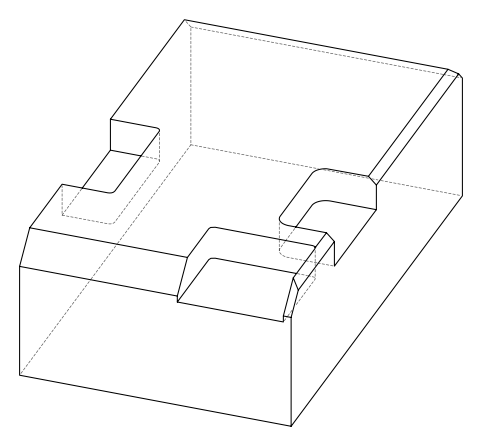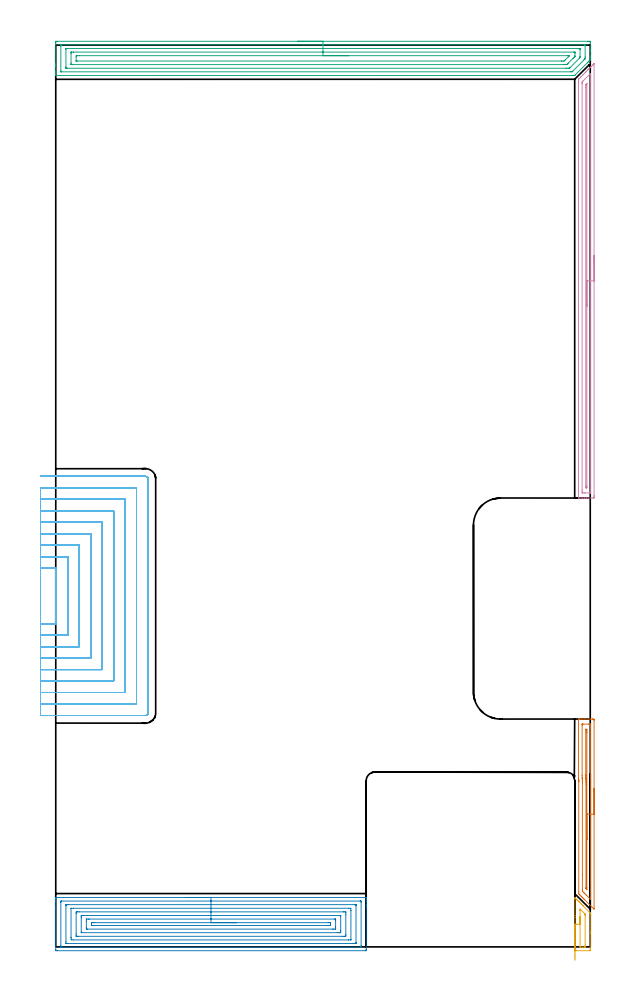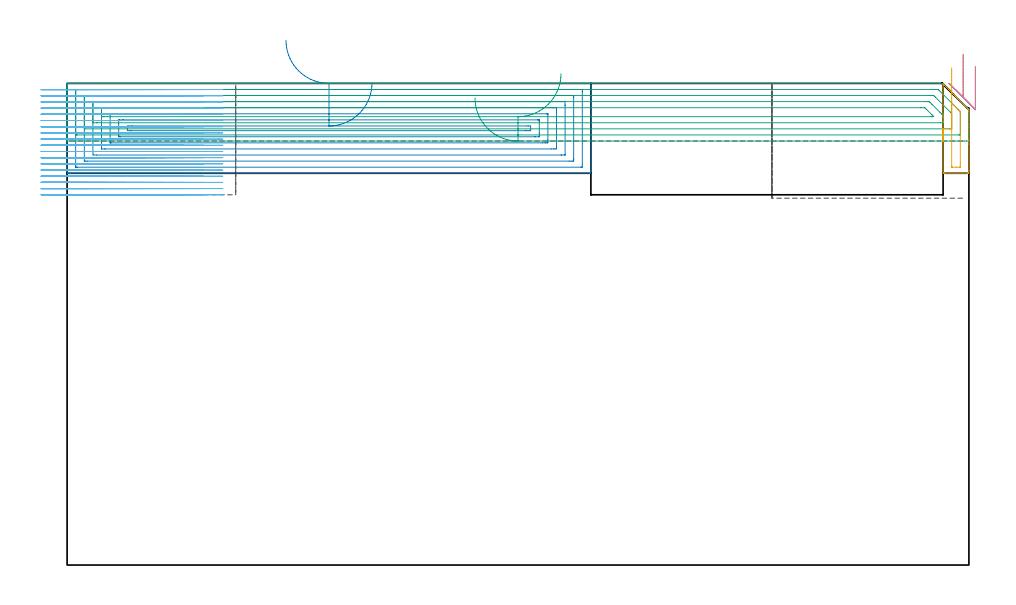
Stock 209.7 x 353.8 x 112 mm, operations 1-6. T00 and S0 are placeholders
(PLAN: 8 operations, 2 tool changes, 169.9 min)
(1 AREA_MILL | FG_CHAMFER_SURFACE | UGT0205_001 | 1.87 min | 1533 mm3)
(2 AREA_MILL_1 | FG_CHAMFER_SURFACE_1 | UGT0205_001 | 8.07 min | 28343 mm3)
(3 AREA_MILL_2 | FG_CHAMFER_SURFACE_2 | UGT0205_001 | 8.61 min | 18822 mm3)
(4 AREA_MILL_3 | FG_CHAMFER_SURFACE_3 | UGT0205_001 | 4.17 min | 3174 mm3)
(5 AREA_MILL_4 | FG_CHAMFER_SURFACE_4 | UGT0205_001 | 0.58 min | 2906 mm3)
(6 MILL_SLOT | SLOT_PARTIAL_RECTANGULAR | NXT0201_008 | Follow Part, ap 1.5, ae 75% | 69.72 min | 101169 mm3)
(7 MILL_SLOT_1 | SLOT_PARTIAL_RECTANGULAR_1 | NXT0201_008 | Follow Part, ap 1.5, ae 75% | 71.11 min | 141924 mm3)
(8 MILL_SLOT_2 | SLOT_PARTIAL_RECTANGULAR_2 | UGT0201_136 | Follow Part, ap 5, ae 75% | 5.75 min | 104604 mm3)
(TOOL UGT0205_001 | Chamfer Mill 20 x 3 x 45 deg. | D20 FL50 Z2)
(TOOL NXT0201_008 | ENDMILL 6mm [2P460-0600-NA 1630] | D6 FL26 Z6)
(TOOL UGT0201_136 | Carbide End Mill 20.0 | D20 FL30 Z4)
(OP 1 AREA_MILL)
G17 G21 G94 G90
T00 M6
G54
G17 G0 G90 X211.2 Y62.1 S1061 M3
G43 Z122. H0
Z115.9
G94 G1 Y62.062 Z115.028 F250.
Y61.948 Z114.163
Y61.759 Z113.312
Y61.497 Z112.48
Y61.163 Z111.674
Y60.76 Z110.9
Y60.291 Z110.164
Y59.76 Z109.472
Y59.171 Z108.829
Y58.528 Z108.24
Y57.836 Z107.708
Y57.1 Z107.24
Y56.326 Z106.837
Y55.52 Z106.503
Y54.688 Z106.241
Y53.836 Z106.052
Y52.972 Z105.938
Y52.1 Z105.9
Y14.985
X211.193 Y14.819 Z105.907
X211.015 Y14.985 Z106.085
X207.437 Y18.562 Z109.661
X207.271 Y18.726 Z109.823
X207.111 Y18.887 Z109.986
X206.99 Y19.009 Z110.108
X206.832 Y19.166 Z110.263
X206.68 Y19.319 Z110.418
X206.542 Y19.456 Z110.555
X206.393 Y19.605 Z110.703
X206.248 Y19.751 Z110.85
X206.095 Y19.904 Z111.002
X205.953 Y20.045 Z111.143
X205.816 Y20.183 Z111.282
X205.648 Y20.351 Z111.45
X205.514 Y20.484 Z111.582
X205.203 Y20.798 Z111.897
X205.202 Y20.8 Z111.898
X205.2 Y21.692 Z111.9
X205.194 Y64.755
X205.193 Y64.962 Z111.896
X205.194 Y65.063 Z111.9
X205.193 Y65.07
X205.192 Y65.154 Z111.899
X205.193 Y65.203 Z111.9
Y65.209
X205.19 Y65.27 Z111.902
X205.188 Y65.325 Z111.907
X205.18 Y65.488 Z111.914
X205.177 Y65.515 Z111.918
X205.155 Y65.71 Z111.943
X205.137 Y65.82 Z111.962
X205.108 Y65.987 Z111.991
X205.106 Y66.043 Z111.993
X205.103 Y66.261 Z111.997
X205.1 Y89.215 Z112.
X205.102 Y89.39 Z111.989
X205.269 Y89.398 Z111.824
X205.442 Y89.4 Z111.658
X205.666 Z111.433
X206.393 Z110.702
X207.634 Z109.463
X209.029 Z108.067
X209.65 Z107.446
X210.528 Z106.568
X210.786 Y89.397 Z106.31
X211.192 Y89.39 Z105.905
X211.196 Y89.185 Z105.902
X211.2 Y88.768 Z105.9
Y52.1
X209.786 Z107.314
Y19.009
X209.784 Y18.747 Z107.316
X209.782 Y18.683 Z107.318
X209.781 Y18.681 Z107.319
X209.774 Y18.683 Z107.326
X209.749 Y18.703 Z107.351
X209.698 Y18.752 Z107.402
X209.44 Y19.009 Z107.66
X208.15 Y20.3 Z108.95
X207.652 Y20.798 Z109.448
X207.271 Y21.181 Z109.829
X206.768 Y21.692 Z110.332
X206.621 Y21.864 Z110.479
X206.619 Y22.027 Z110.481
X206.615 Y22.36 Z110.485
X206.614 Y28.314 Z110.486
X206.611 Y64.399 Z110.489
X206.609 Y64.621 Z110.491
X206.602 Y65.301 Z110.498
X206.592 Y65.515 Z110.508
X206.564 Y65.87 Z110.536
X206.524 Y66.275 Z110.576
X206.522 Y66.409 Z110.578
X206.517 Y67.177 Z110.583
X206.515 Y86.979 Z110.585
X206.517 Y87.364 Z110.583
X206.519 Y87.387 Z110.581
X206.521 Y87.39 Z110.579
X206.537 Y87.394 Z110.563
X206.61 Y87.398 Z110.49
X206.72 Y87.4 Z110.38
X206.858 Z110.242
X209.029 Z108.071
X209.495 Z107.605
X209.704 Y87.397 Z107.396
X209.739 Y87.395 Z107.361
X209.773 Y87.391 Z107.327
X209.779 Y87.346 Z107.321
X209.784 Y87.105 Z107.316
X209.785 Y86.979 Z107.315
X209.786 Y86.209 Z107.314
Y52.1
X208.372 Z108.728
X208.371 Y23.256 Z108.729
X208.369 Y22.587 Z108.731
X208.368 Y22.55 Z108.732
Y22.548
X208.318 Y22.587 Z108.782
X208.15 Y22.753 Z108.95
X208.063 Y22.845 Z109.037
X208.044 Y22.867 Z109.056
X208.035 Y22.945 Z109.065
X208.032 Y23.109 Z109.068
X208.029 Y23.357 Z109.071
X208.026 Y63.853 Z109.074
X208.024 Y64.621 Z109.076
Y64.75
X208.009 Y65.515 Z109.091
X208.004 Y65.664 Z109.096
X207.975 Y66.048 Z109.125
X207.946 Y66.409 Z109.154
X207.938 Y66.625 Z109.162
X207.933 Y67.304 Z109.167
X207.932 Y67.526 Z109.168
X207.93 Y85.191 Z109.17
X207.931 Y85.303 Z109.169
X207.933 Y85.359 Z109.167
X207.935 Y85.381 Z109.165
X207.951 Y85.394 Z109.149
X208.15 Y85.393 Z108.95
X208.349 Y85.39 Z108.751
X208.365 Y85.191 Z108.735
X208.368 Y84.969 Z108.732
X208.371 Y84.296 Z108.729
X208.372 Y84.071 Z108.728
Y52.1
Y51.228 Z108.766
Y50.363 Z108.88
Y49.512 Z109.069
Y48.68 Z109.331
Y47.874 Z109.665
Y47.1 Z110.068
Y46.364 Z110.537
Y45.672 Z111.068
Y45.029 Z111.657
Y44.44 Z112.301
Y43.908 Z112.993
Y43.44 Z113.728
Y43.037 Z114.502
Y42.703 Z115.308
Y42.441 Z116.14
Y42.252 Z116.992
Y42.138 Z117.857
Y42.1 Z118.728
G0 Z122.
M5
M2
(OP 2 AREA_MILL_1)
G17 G21 G94 G90
T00 M6
G54
G17 G0 G90 X50.9 Y19.4 S1061 M3
G43 Z122. H0
G94 G1 X50.938 Z121.128 F250.
X51.052 Z120.263
X51.241 Z119.412
X51.503 Z118.58
X51.837 Z117.774
X52.24 Z117.
X52.708 Z116.264
X53.24 Z115.572
X53.829 Z114.929
X54.472 Z114.34
X55.164 Z113.808
X55.9 Z113.34
X56.674 Z112.937
X57.48 Z112.603
X58.312 Z112.341
X59.163 Z112.152
X60.028 Z112.038
X60.9 Z112.
X121.632
X121.79 Y19.397 Z111.988
X121.798 Y19.351 Z111.942
X121.799 Y19.335 Z111.926
X121.8 Y18.932 Z111.532
Y18.559 Z111.158
Y17.886 Z110.481
Y16.656 Z109.252
Y16.098 Z108.693
Y15.483 Z108.079
Y-0.879 Z91.718
X121.798 Y-1.16 Z91.438
X121.79 Y-1.492 Z91.106
X121.458 Y-1.499 Z91.099
X0.615 Y-1.5 Z91.1
X0.339 Y-1.497 Z91.102
X0.01 Y-1.492 Z91.106
X0. Y-1.158 Z91.44
Y15.483 Z108.079
Y17.886 Z110.481
Y18.559 Z111.158
Y18.933 Z111.532
X0.007 Y19.337 Z111.929
X0.01 Y19.397 Z111.988
X0.168 Y19.4 Z112.
X60.9
Y17.986 Z110.586
X119.399
X119.499 Y17.984 Z110.584
X119.699 Y17.979 Z110.579
X119.791 Y17.972 Z110.572
X119.795 Y17.942 Z110.542
X119.798 Y17.886 Z110.486
X119.8 Y17.485 Z110.085
X119.799 Y0.507 Z93.107
X119.793 Y0.014 Z92.614
X119.79 Y-0.079 Z92.521
X119.599 Y-0.084 Z92.516
X119.499 Y-0.085 Z92.515
X2.401 Y-0.086 Z92.514
X2.301 Y-0.084 Z92.516
X2.101 Y-0.079 Z92.521
X2.009 Y-0.072 Z92.528
X2.005 Y-0.042 Z92.558
X2.002 Y0.014 Z92.614
X2. Y0.416 Z93.016
X2.001 Y17.393 Z109.993
X2.007 Y17.886 Z110.486
X2.01 Y17.979 Z110.579
X2.201 Y17.984 Z110.584
X2.301 Y17.985 Z110.585
X60.9 Y17.986 Z110.586
Y16.572 Z109.172
X117.14 Y16.571 Z109.171
X117.613 Y16.569 Z109.169
X117.769 Y16.567 Z109.167
X117.788 Y16.565 Z109.165
X117.793 Y16.51 Z109.11
X117.798 Y16.41 Z109.01
X117.799 Y16.286 Z108.886
X117.8 Y16.098 Z108.698
X117.799 Y1.802 Z94.402
X117.798 Y1.616 Z94.216
X117.79 Y1.427 Z94.027
X117.781 Y1.335 Z93.935
X117.73 Y1.333 Z93.933
X117.613 Y1.33 Z93.93
X117.192 Y1.329 Z93.929
X116.72 Y1.328 Z93.928
X4.66 Y1.329 Z93.929
X4.187 Y1.331 Z93.931
X4.031 Y1.333 Z93.933
X4.012 Y1.335 Z93.935
X4.007 Y1.39 Z93.99
X4.002 Y1.49 Z94.09
X4. Y1.989 Z94.589
X4.001 Y16.098 Z108.698
X4.002 Y16.284 Z108.884
X4.01 Y16.473 Z109.073
X4.019 Y16.565 Z109.165
X4.069 Y16.567 Z109.167
X4.187 Y16.57 Z109.17
X4.608 Y16.571 Z109.171
X5.08 Y16.572 Z109.172
X60.9
Y15.157 Z107.757
X114.981
X115.771 Y15.15 Z107.75
X115.8 Y14.338 Z106.938
Y14.311 Z106.911
X115.799 Y2.83 Z95.43
X115.795 Y2.776 Z95.376
X115.79 Y2.754 Z95.354
X115.773 Y2.749 Z95.349
X114.933 Y2.743 Z95.343
X114.886
X6.819
X6.029 Y2.75 Z95.35
X6. Y3.562 Z96.162
Y3.589 Z96.189
X6.001 Y15.07 Z107.67
X6.005 Y15.124 Z107.724
X6.01 Y15.146 Z107.746
X6.027 Y15.151 Z107.751
X6.867 Y15.157 Z107.757
X6.914
X60.9
Y13.743 Z106.343
X112.822
X113.147 Y13.742 Z106.342
X113.72 Y13.738 Z106.338
X113.772 Y13.736 Z106.336
X113.79 Y13.722 Z106.322
X113.796 Y13.662 Z106.262
X113.798 Y13.418 Z106.018
X113.8 Y12.765 Z105.365
X113.799 Y4.724 Z97.324
X113.795 Y4.482 Z97.082
X113.788 Y4.164 Z96.764
X113.469 Y4.16 Z96.76
X113.147 Y4.158 Z96.758
X112.579 Y4.157 Z96.757
X8.978
X8.653 Y4.158 Z96.758
X8.08 Y4.162 Z96.762
X8.028 Y4.164 Z96.764
X8.01 Y4.178 Z96.778
X8.004 Y4.238 Z96.838
X8.002 Y4.482 Z97.082
X8. Y5.135 Z97.735
X8.001 Y13.176 Z105.776
X8.005 Y13.418 Z106.018
X8.012 Y13.736 Z106.336
X8.331 Y13.74 Z106.34
X8.653 Y13.742 Z106.342
X9.221 Y13.743 Z106.343
X60.9
Y12.329 Z104.929
X111.556
X111.728 Y12.327 Z104.927
X111.77 Y12.325 Z104.925
X111.785 Y12.322 Z104.922
X111.79 Y12.315 Z104.915
X111.794 Y12.274 Z104.874
X111.799 Y12.086 Z104.686
X111.8 Y6.269 Z98.869
X111.798 Y5.832 Z98.432
X111.793 Y5.684 Z98.284
X111.787 Y5.578 Z98.178
X111.71 Y5.576 Z98.176
X111.361 Y5.573 Z98.173
X111.165 Y5.571 Z98.171
X110.468
X10.244
X10.072 Y5.573 Z98.173
X10.03 Y5.575 Z98.175
X10.015 Y5.577 Z98.177
X10.01 Y5.585 Z98.185
X10.006 Y5.626 Z98.226
X10.001 Y5.814 Z98.414
X10. Y11.631 Z104.231
X10.002 Y12.068 Z104.668
X10.007 Y12.216 Z104.816
X10.013 Y12.322 Z104.922
X10.09 Y12.324 Z104.924
X10.439 Y12.328 Z104.928
X10.635 Y12.329 Z104.929
X11.332
X60.9
Y10.915 Z103.515
X109.398 Y10.914 Z103.514
X109.575 Y10.913 Z103.513
X109.751 Y10.908 Z103.508
X109.79 Y10.906 Z103.506
X109.794 Y10.872 Z103.472
X109.798 Y10.812 Z103.412
X109.799 Y10.737 Z103.337
X109.8 Y10.512 Z103.112
Y7.831 Z100.431
X109.797 Y7.163 Z99.763
X109.794 Y7.05 Z99.65
X109.79 Y6.999 Z99.599
X109.746 Y6.992 Z99.592
X109.575 Y6.989 Z99.589
X108.859 Y6.986 Z99.586
X108.682 Y6.985 Z99.585
X12.402 Y6.986 Z99.586
X12.225 Y6.987 Z99.587
X12.049 Y6.992 Z99.592
X12.01 Y6.994 Z99.594
X12.006 Y7.028 Z99.628
X12.002 Y7.088 Z99.688
X12.001 Y7.163 Z99.763
X12. Y7.388 Z99.988
Y10.069 Z102.669
X12.003 Y10.737 Z103.337
X12.006 Y10.849 Z103.449
X12.01 Y10.901 Z103.501
X12.054 Y10.909 Z103.509
X12.225 Y10.911 Z103.511
X12.941 Y10.914 Z103.514
X13.118 Y10.915 Z103.515
X60.9
Y9.5 Z102.1
X106.895
X107.24 Y9.499 Z102.099
X107.788 Y9.493 Z102.093
X107.8 Y8.95 Z101.55
Y8.939 Z101.539
X107.788 Y8.407 Z101.007
X107.443 Y8.402 Z101.002
X106.895 Y8.4 Z101.
X106.552
X14.905
X14.56 Y8.401 Z101.001
X14.011 Y8.407 Z101.007
X14. Y8.95 Z101.55
Y8.961 Z101.561
X14.011 Y9.493 Z102.093
X14.357 Y9.498 Z102.098
X14.905 Y9.5 Z102.1
X15.247
X60.9
X61.772 Z102.139
X62.636 Z102.252
X63.488 Z102.441
X64.32 Z102.704
X65.126 Z103.037
X65.9 Z103.44
X66.636 Z103.909
X67.328 Z104.44
X67.971 Z105.029
X68.56 Z105.673
X69.091 Z106.365
X69.56 Z107.1
X69.963 Z107.874
X70.297 Z108.68
X70.559 Z109.512
X70.748 Z110.364
X70.862 Z111.229
X70.9 Z112.1
G0 Z122.
M5
M2
(OP 3 AREA_MILL_2)
G17 G21 G94 G90
T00 M6
G54
G17 G0 G90 X94.85 Y355.3 S1061 M3
G43 Z122. H0
Z108.6
G94 G1 X94.888 Z107.728 F250.
X95.002 Z106.864
X95.191 Z106.012
X95.453 Z105.18
X95.787 Z104.374
X96.19 Z103.6
X96.658 Z102.864
X97.19 Z102.172
X97.779 Z101.529
X98.422 Z100.94
X99.114 Z100.409
X99.85 Z99.94
X100.624 Z99.537
X101.43 Z99.203
X102.262 Z98.941
X103.114 Z98.752
X103.978 Z98.638
X104.85 Z98.6
X208.606
X209.113 Y355.298 Z98.602
X209.614 Y355.294 Z98.604
X209.692 Y355.291 Z98.605
X209.7 Y354.796 Z99.1
Y352.141 Z101.754
Y351.536 Z102.361
Y351.256 Z102.641
Y349.485 Z104.41
Y348.923 Z104.976
Y348.357 Z105.542
X209.696 Y348.004 Z105.887
X209.692 Y347.992 Z105.899
X209.559 Y347.858 Z106.04
X209.417 Y347.715 Z106.181
X209.275 Y347.574 Z106.324
X209.113 Y347.412 Z106.486
X208.974 Y347.272 Z106.624
X208.835 Y347.134 Z106.763
X208.667 Y346.966 Z106.931
X208.532 Y346.83 Z107.066
X203.766 Y342.065 Z111.832
X203.649 Y341.953 Z111.944
X203.595 Y341.904 Z111.989
X202.875 Y341.9 Z112.
X0.141
X0.008 Y341.903 Z111.988
X0. Y341.919 Z111.971
Y342.22 Z111.679
Y342.727 Z111.172
Y343.289 Z110.606
Y345.34 Z108.557
Y345.944 Z107.95
Y346.364 Z107.531
Y354.494 Z99.403
X0.003 Y354.796 Z99.101
X0.008 Y355.291 Z98.606
X0.086 Y355.294 Z98.604
X0.587 Y355.3 Z98.6
X104.85
Y353.886 Z100.014
X207.356
X207.55 Y353.884 Z100.016
X207.647 Y353.881 Z100.019
X207.687 Y353.879 Z100.021
X207.69 Y353.85 Z100.05
X207.695 Y353.764 Z100.136
X207.699 Y353.545 Z100.355
Y349.119 Z104.781
X207.693 Y348.6 Z105.3
X207.69 Y348.479 Z105.421
X207.679 Y348.441 Z105.459
X207.651 Y348.408 Z105.492
X207.589 Y348.342 Z105.558
X207.331 Y348.08 Z105.82
X207.147 Y347.897 Z106.003
X202.875 Y343.625 Z110.275
X202.705 Y343.458 Z110.442
X202.598 Y343.356 Z110.544
X202.568 Y343.329 Z110.571
X202.523 Y343.321 Z110.579
X201.958 Y343.314 Z110.586
X2.344
X2.15 Y343.316 Z110.584
X2.054 Y343.319 Z110.581
X2.014 Y343.321 Z110.579
X2.01 Y343.35 Z110.55
X2.005 Y343.436 Z110.464
X2.001 Y343.655 Z110.245
X2. Y353.392 Z100.508
X2.005 Y353.76 Z100.14
X2.01 Y353.864 Z100.036
X2.013 Y353.88 Z100.02
X2.019 Y353.882 Z100.018
X2.045 Y353.884 Z100.016
X2.153 Y353.885 Z100.015
X2.369 Y353.886 Z100.014
X104.85
Y352.471 Z101.429
X205.216
X205.548 Y352.469 Z101.431
X205.659 Y352.467 Z101.433
X205.69 Y352.465 Z101.435
X205.694 Y352.391 Z101.509
X205.698 Y352.291 Z101.609
X205.699 Y352.141 Z101.759
X205.7 Y351.99 Z101.91
X205.699 Y349.335 Z104.565
X205.696 Y349.184 Z104.716
X205.687 Y348.898 Z105.002
X205.548 Y348.75 Z105.15
X205.474 Y348.674 Z105.226
X205.401 Y348.6 Z105.3
X201.859 Y345.059 Z108.841
X201.6 Y344.808 Z109.092
X201.527 Y344.739 Z109.161
X201.419 Y344.735 Z109.165
X201.093 Y344.731 Z109.169
X200.534 Y344.729 Z109.171
X200.202 Y344.728 Z109.172
X4.484 Y344.729 Z109.171
X4.152 Y344.731 Z109.169
X4.041 Y344.733 Z109.167
X4.01 Y344.735 Z109.165
X4.006 Y344.809 Z109.091
X4.003 Y344.909 Z108.991
X4.001 Y345.059 Z108.841
X4. Y345.21 Z108.69
X4.001 Y352.141 Z101.759
X4.002 Y352.289 Z101.611
X4.01 Y352.441 Z101.459
X4.015 Y352.466 Z101.434
X4.028 Y352.467 Z101.433
X4.068 Y352.47 Z101.43
X4.152 Y352.471 Z101.429
X104.85
Y351.057 Z102.843
X203.075
X203.618 Y351.053 Z102.847
X203.68 Y351.05 Z102.85
X203.69 Y351.048 Z102.852
X203.694 Y351.029 Z102.871
X203.697 Y350.984 Z102.916
X203.699 Y350.801 Z103.099
X203.7 Y350.436 Z103.464
X203.699 Y349.552 Z104.348
X203.696 Y349.485 Z104.415
X203.69 Y349.384 Z104.516
X203.676 Y349.337 Z104.563
X203.639 Y349.297 Z104.603
X203.515 Y349.167 Z104.733
X203.357 Y349.006 Z104.894
X202.951 Y348.6 Z105.3
X201.093 Y346.741 Z107.159
X200.691 Y346.344 Z107.556
X200.524 Y346.182 Z107.718
X200.495 Y346.156 Z107.744
X200.459 Y346.15 Z107.75
X200.374 Y346.147 Z107.753
X200.202 Y346.144 Z107.756
X200.002 Y346.143 Z107.757
X199.311
X6.625
X6.082 Y346.147 Z107.753
X6.02 Y346.15 Z107.75
X6.01 Y346.152 Z107.748
X6.006 Y346.171 Z107.729
X6.003 Y346.216 Z107.684
X6.001 Y346.399 Z107.501
X6. Y346.764 Z107.136
Y350.37 Z103.53
X6.002 Y350.78 Z103.12
X6.006 Y350.985 Z102.915
X6.01 Y351.035 Z102.865
X6.014 Y351.051 Z102.849
X6.036 Y351.052 Z102.848
X6.136 Y351.055 Z102.845
X6.825 Y351.057 Z102.843
X7.025
X104.85
Y349.643 Z104.257
X200.935 Y349.642 Z104.258
X201.093 Y349.64 Z104.26
X201.251 Y349.636 Z104.264
X201.515 Y349.625 Z104.275
X201.382 Y349.485 Z104.415
X201.24 Y349.339 Z104.561
X201.093 Y349.191 Z104.709
X199.907 Y348.007 Z105.893
X199.61 Y347.715 Z106.185
X199.458 Y347.568 Z106.332
X199.311 Y347.564 Z106.336
X198.577 Y347.558 Z106.342
X198.419 Y347.557 Z106.343
X8.448 Y347.558 Z106.342
X8.131 Y347.561 Z106.339
X8.041 Y347.564 Z106.336
X8.009 Y347.567 Z106.333
X8.007 Y347.577 Z106.323
X8.003 Y347.629 Z106.271
X8.001 Y347.715 Z106.185
Y349.202 Z104.698
X8.006 Y349.485 Z104.415
X8.01 Y349.629 Z104.271
X8.289 Y349.638 Z104.262
X8.45 Y349.642 Z104.258
X8.607
X9.339 Y349.643 Z104.257
X104.85
X105.722 Z104.295
X106.586 Z104.409
X107.438 Z104.598
X108.27 Z104.86
X109.076 Z105.194
X109.85 Z105.597
X110.586 Z106.065
X111.278 Z106.596
X111.921 Z107.186
X112.51 Z107.829
X113.042 Z108.521
X113.51 Z109.257
X113.913 Z110.031
X114.247 Z110.837
X114.509 Z111.669
X114.698 Z112.52
X114.812 Z113.385
X114.85 Z114.257
G0 Z122.
M5
M2
(OP 4 AREA_MILL_3)
G17 G21 G94 G90
T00 M6
G54
G17 G0 G90 X211.2 Y271.3 S1061 M3
G43 Z122. H0
Z115.9
G94 G1 Y271.262 Z115.028 F250.
Y271.148 Z114.163
Y270.959 Z113.312
Y270.697 Z112.48
Y270.363 Z111.674
Y269.96 Z110.9
Y269.492 Z110.164
Y268.961 Z109.472
Y268.371 Z108.829
Y267.728 Z108.24
Y267.036 Z107.708
Y266.3 Z107.24
Y265.526 Z106.837
Y264.72 Z106.503
Y263.888 Z106.241
Y263.037 Z106.052
Y262.172 Z105.938
Y261.3 Z105.9
Y177.153
X211.199 Y176.681 Z105.901
X211.195 Y176.267 Z105.902
X211.191 Y176.11 Z105.905
X210.786 Y176.1 Z106.309
X209.029 Z108.065
X208.418 Z108.679
X208.15 Z108.947
X207.539 Z109.558
X207.271 Z109.825
X206.735 Z110.364
X206.05 Z111.049
X205.351 Y176.101 Z111.748
X205.106 Y176.11 Z111.993
X205.1 Y176.236 Z112.
Y339.684
X205.103 Y340.406 Z111.989
X205.274 Y340.574 Z111.825
X205.371 Y340.671 Z111.729
X205.953 Y341.255 Z111.143
X206.195 Y341.495 Z110.905
X206.832 Y342.134 Z110.264
X207.039 Y342.339 Z110.061
X207.711 Y343.012 Z109.386
X207.884 Y343.184 Z109.216
X207.947 Y343.247 Z109.153
X208.589 Y343.891 Z108.508
X208.729 Y344.029 Z108.371
X208.837 Y344.137 Z108.263
X209.029 Y344.33 Z108.069
X209.133 Y344.434 Z107.964
X209.728 Y345.028 Z107.372
X209.908 Y345.209 Z107.19
X210.023 Y345.325 Z107.073
X210.618 Y345.919 Z106.481
X210.786 Y346.088 Z106.311
X211.185 Y346.485 Z105.915
X211.199 Y346.495 Z105.901
X211.2 Z105.9
Y261.3
X209.786 Z107.314
X209.785 Y178.271 Z107.315
X209.784 Y178.175 Z107.316
X209.781 Y178.128 Z107.319
X209.78 Y178.113 Z107.32
X209.744 Y178.11 Z107.356
X209.385 Y178.102 Z107.715
X207.629 Y178.1 Z109.471
X207.271 Y178.101 Z109.829
X206.747 Y178.104 Z110.353
X206.589 Y178.11 Z110.511
X206.521 Y178.128 Z110.579
X206.516 Y178.337 Z110.584
X206.515 Y178.463 Z110.585
X206.514 Y179.23 Z110.586
X206.515 Y338.669 Z110.585
Y338.793
X206.52 Y339.177 Z110.58
X206.523 Y339.362 Z110.577
X206.615 Y339.458 Z110.485
X206.835 Y339.684 Z110.265
X209.588 Y342.438 Z107.512
X209.71 Y342.557 Z107.39
X209.771 Y342.614 Z107.329
X209.777 Y342.618 Z107.323
X209.78 Y342.586 Z107.32
X209.784 Y342.481 Z107.316
X209.785 Y342.356 Z107.315
X209.786 Y342.195 Z107.314
Y261.3
X208.372 Z108.728
X208.371 Y180.911 Z108.729
X208.369 Y180.244 Z108.731
X208.366 Y180.133 Z108.734
X208.365 Y180.113 Z108.735
X208.339 Y180.108 Z108.761
X208.29 Y180.102 Z108.81
X208.15 Y180.105 Z108.95
X208.008 Y180.11 Z109.092
X207.935 Y180.119 Z109.165
X207.932 Y180.17 Z109.168
X207.93 Y180.244 Z109.17
X207.929 Y180.468 Z109.171
Y337.236
X207.932 Y337.902 Z109.168
X207.935 Y338.12 Z109.165
X207.943 Y338.331 Z109.157
X208.15 Y338.545 Z108.95
X208.274 Y338.667 Z108.826
X208.356 Y338.745 Z108.744
X208.368 Y338.652 Z108.732
X208.37 Y338.632 Z108.73
X208.371 Y338.569 Z108.729
X208.372 Y261.3 Z108.728
Y260.429 Z108.767
Y259.564 Z108.88
Y258.712 Z109.069
Y257.88 Z109.332
Y257.074 Z109.665
Y256.3 Z110.068
Y255.564 Z110.537
Y254.872 Z111.068
Y254.229 Z111.657
Y253.64 Z112.301
Y253.109 Z112.993
Y252.64 Z113.728
Y252.237 Z114.502
Y251.903 Z115.308
Y251.641 Z116.14
Y251.452 Z116.992
Y251.338 Z117.857
Y251.3 Z118.728
G0 Z122.
M5
M2
(OP 5 AREA_MILL_4)
G17 G21 G94 G90
T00 M6
G54
G17 G0 G90 X203.7 Y-5.266 S1061 M3
G43 Z122. H0
Z101.47
G94 G1 Y-4.623 Z100.881 F250.
Y-3.931 Z100.35
Y-3.195 Z99.881
Y-2.422 Z99.478
Y-1.616 Z99.144
Y-0.784 Z98.882
Y0.068 Z98.693
Y0.933 Z98.579
Y1.805 Z98.541
Y2.676 Z98.579
Y3.541 Z98.693
Y4.393 Z98.882
Y5.225 Z99.144
Y6.031 Z99.478
Y6.805 Z99.881
Y7.54 Z100.35
Y8.232 Z100.881
Y8.876 Z101.47
Y11.547 Z104.142
Y12.305 Z104.905
Y18.805 Z111.404
X203.702 Y19.117 Z111.716
X203.705 Y19.242 Z111.841
X203.709 Y19.244 Z111.843
X203.892 Y19.108 Z111.707
X204.329 Y18.672 Z111.27
X204.51 Y18.491 Z111.087
X204.948 Y18.052 Z110.651
X205.221 Y17.781 Z110.376
X205.386 Y17.615 Z110.213
X205.5 Y17.501 Z110.099
X205.666 Y17.336 Z109.931
X205.824 Y17.177 Z109.775
X205.953 Y17.048 Z109.646
X206.111 Y16.891 Z109.486
X206.262 Y16.739 Z109.337
X206.406 Y16.595 Z109.193
X206.557 Y16.446 Z109.041
X206.7 Y16.301 Z108.899
X206.859 Y16.142 Z108.74
X207.002 Y16. Z108.596
X209.476 Y13.525 Z106.124
X209.666 Y13.329 Z105.926
X209.69 Y13.302 Z105.9
X209.7 Y12.95 Z105.549
Y6.071 Z98.671
Y5.313 Z97.908
X209.699 Y-0.921 Z91.674
X209.698 Y-1.298 Z91.297
X209.695 Y-1.49 Z91.104
X209.327 Y-1.5 Z91.1
X204.073
X203.76 Y-1.493 Z91.102
X203.71 Y-1.49 Z91.104
X203.7 Y-1.433 Z91.162
Y8.876 Z101.47
X204.075 Y8.873 Z101.473
X205.7 Y8.876 Z101.476
Y14.345 Z106.945
X205.702 Y14.472 Z107.072
X205.71 Y14.724 Z107.324
X205.718 Y14.823 Z107.423
X205.749 Y14.795 Z107.395
X205.824 Y14.725 Z107.325
X207.576 Y12.974 Z105.574
X207.638 Y12.907 Z105.507
X207.666 Y12.873 Z105.473
X207.69 Y12.816 Z105.416
X207.697 Y12.564 Z105.164
X207.699 Y12.438 Z105.038
Y0.735 Z93.335
X207.69 Y-0.03 Z92.57
X207.677 Y-0.079 Z92.521
X207.628 Y-0.083 Z92.517
X207.576 Y-0.085 Z92.515
X206.755 Y-0.086 Z92.514
X205.878 Y-0.085 Z92.515
X205.824 Y-0.084 Z92.516
X205.771 Y-0.079 Z92.521
X205.709 Y-0.067 Z92.533
X205.706 Y-0.03 Z92.57
X205.701 Y0.095 Z92.695
X205.7 Y8.876 Z101.476
Y9.465 Z102.119
Y9.996 Z102.811
Y10.465 Z103.547
Y10.868 Z104.321
Y11.202 Z105.127
Y11.464 Z105.959
Y11.653 Z106.81
Y11.767 Z107.675
Y11.805 Z108.547
Y11.767 Z109.418
Y11.653 Z110.283
Y11.464 Z111.135
Y11.202 Z111.967
Y10.868 Z112.773
Y10.465 Z113.547
Y9.996 Z114.282
Y9.465 Z114.975
Y8.876 Z115.618
G0 Z122.
M5
M2
(OP 6 MILL_SLOT)
G17 G21 G94 G90
T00 M6
G54
G17 G0 G90 X-6. Y126.8 S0 M3
G43 Z122. H1
Z110.561
G94 G1 X-3. F250.
X0.2 F500.
Y148.6
X-3.
X-6. F250.
Y122.3
X-3.
X4.7 F500.
Y153.1
X-3.
X-6. F250.
Y117.8
X-3.
X9.2 F500.
Y157.6
X-3.
X-6. F250.
Y113.3
X-3.
X13.7 F500.
Y162.1
X-3.
X-6. F250.
Y108.8
X-3.
X18.2 F500.
Y166.6
X-3.
X-6. F250.
Y104.3
X-3.
X22.7 F500.
Y171.1
X-3.
X-6. F250.
Y99.8
X-3.
X27.2 F500.
Y175.6
X-3.
X-6. F250.
Y95.3
X-3.
X31.7 F500.
Y180.1
X-3.
X-6. F250.
Y90.8
X-3.
X35.3 F500.
G3 X36.2 Y91.7 R0.9
G1 Y183.7
G3 X35.3 Y184.6 R0.9
G1 X-3.
X-6. F250.
G0 Y126.8 Z109.122
G1 X-3.
X0.2 F500.
Y148.6
X-3.
X-6. F250.
Y122.3
X-3.
X4.7 F500.
Y153.1
X-3.
X-6. F250.
Y117.8
X-3.
X9.2 F500.
Y157.6
X-3.
X-6. F250.
Y113.3
X-3.
X13.7 F500.
Y162.1
X-3.
X-6. F250.
Y108.8
X-3.
X18.2 F500.
Y166.6
X-3.
X-6. F250.
Y104.3
X-3.
X22.7 F500.
Y171.1
X-3.
X-6. F250.
Y99.8
X-3.
X27.2 F500.
Y175.6
X-3.
X-6. F250.
Y95.3
X-3.
X31.7 F500.
Y180.1
X-3.
X-6. F250.
Y90.8
X-3.
X35.3 F500.
G3 X36.2 Y91.7 R0.9
G1 Y183.7
G3 X35.3 Y184.6 R0.9
G1 X-3.
X-6. F250.
G0 Y126.8 Z107.683
G1 X-3.
X0.2 F500.
Y148.6
X-3.
X-6. F250.
Y122.3
X-3.
X4.7 F500.
Y153.1
X-3.
X-6. F250.
Y117.8
X-3.
X9.2 F500.
Y157.6
X-3.
X-6. F250.
Y113.3
X-3.
X13.7 F500.
Y162.1
X-3.
X-6. F250.
Y108.8
X-3.
X18.2 F500.
Y166.6
X-3.
X-6. F250.
Y104.3
X-3.
X22.7 F500.
Y171.1
X-3.
X-6. F250.
Y99.8
X-3.
X27.2 F500.
Y175.6
X-3.
X-6. F250.
Y95.3
X-3.
X31.7 F500.
Y180.1
X-3.
X-6. F250.
Y90.8
X-3.
X35.3 F500.
G3 X36.2 Y91.7 R0.9
G1 Y183.7
G3 X35.3 Y184.6 R0.9
G1 X-3.
X-6. F250.
G0 Y126.8 Z106.244
G1 X-3.
X0.2 F500.
Y148.6
X-3.
X-6. F250.
Y122.3
X-3.
X4.7 F500.
Y153.1
X-3.
X-6. F250.
Y117.8
X-3.
X9.2 F500.
Y157.6
X-3.
X-6. F250.
Y113.3
X-3.
X13.7 F500.
Y162.1
X-3.
X-6. F250.
Y108.8
X-3.
X18.2 F500.
Y166.6
X-3.
X-6. F250.
Y104.3
X-3.
X22.7 F500.
Y171.1
X-3.
X-6. F250.
Y99.8
X-3.
X27.2 F500.
Y175.6
X-3.
X-6. F250.
Y95.3
X-3.
X31.7 F500.
Y180.1
X-3.
X-6. F250.
Y90.8
X-3.
X35.3 F500.
G3 X36.2 Y91.7 R0.9
G1 Y183.7
G3 X35.3 Y184.6 R0.9
G1 X-3.
X-6. F250.
G0 Y126.8 Z104.805
G1 X-3.
X0.2 F500.
Y148.6
X-3.
X-6. F250.
Y122.3
X-3.
X4.7 F500.
Y153.1
X-3.
X-6. F250.
Y117.8
X-3.
X9.2 F500.
Y157.6
X-3.
X-6. F250.
Y113.3
X-3.
X13.7 F500.
Y162.1
X-3.
X-6. F250.
Y108.8
X-3.
X18.2 F500.
Y166.6
X-3.
X-6. F250.
Y104.3
X-3.
X22.7 F500.
Y171.1
X-3.
X-6. F250.
Y99.8
X-3.
X27.2 F500.
Y175.6
X-3.
X-6. F250.
Y95.3
X-3.
X31.7 F500.
Y180.1
X-3.
X-6. F250.
Y90.8
X-3.
X35.3 F500.
G3 X36.2 Y91.7 R0.9
G1 Y183.7
G3 X35.3 Y184.6 R0.9
G1 X-3.
X-6. F250.
G0 Y126.8 Z103.367
G1 X-3.
X0.2 F500.
Y148.6
X-3.
X-6. F250.
Y122.3
X-3.
X4.7 F500.
Y153.1
X-3.
X-6. F250.
Y117.8
X-3.
X9.2 F500.
Y157.6
X-3.
X-6. F250.
Y113.3
X-3.
X13.7 F500.
Y162.1
X-3.
X-6. F250.
Y108.8
X-3.
X18.2 F500.
Y166.6
X-3.
X-6. F250.
Y104.3
X-3.
X22.7 F500.
Y171.1
X-3.
X-6. F250.
Y99.8
X-3.
X27.2 F500.
Y175.6
X-3.
X-6. F250.
Y95.3
X-3.
X31.7 F500.
Y180.1
X-3.
X-6. F250.
Y90.8
X-3.
X35.3 F500.
G3 X36.2 Y91.7 R0.9
G1 Y183.7
G3 X35.3 Y184.6 R0.9
G1 X-3.
X-6. F250.
G0 Y126.8 Z101.928
G1 X-3.
X0.2 F500.
Y148.6
X-3.
X-6. F250.
Y122.3
X-3.
X4.7 F500.
Y153.1
X-3.
X-6. F250.
Y117.8
X-3.
X9.2 F500.
Y157.6
X-3.
X-6. F250.
Y113.3
X-3.
X13.7 F500.
Y162.1
X-3.
X-6. F250.
Y108.8
X-3.
X18.2 F500.
Y166.6
X-3.
X-6. F250.
Y104.3
X-3.
X22.7 F500.
Y171.1
X-3.
X-6. F250.
Y99.8
X-3.
X27.2 F500.
Y175.6
X-3.
X-6. F250.
Y95.3
X-3.
X31.7 F500.
Y180.1
X-3.
X-6. F250.
Y90.8
X-3.
X35.3 F500.
G3 X36.2 Y91.7 R0.9
G1 Y183.7
G3 X35.3 Y184.6 R0.9
G1 X-3.
X-6. F250.
G0 Y126.8 Z100.489
G1 X-3.
X0.2 F500.
Y148.6
X-3.
X-6. F250.
Y122.3
X-3.
X4.7 F500.
Y153.1
X-3.
X-6. F250.
Y117.8
X-3.
X9.2 F500.
Y157.6
X-3.
X-6. F250.
Y113.3
X-3.
X13.7 F500.
Y162.1
X-3.
X-6. F250.
Y108.8
X-3.
X18.2 F500.
Y166.6
X-3.
X-6. F250.
Y104.3
X-3.
X22.7 F500.
Y171.1
X-3.
X-6. F250.
Y99.8
X-3.
X27.2 F500.
Y175.6
X-3.
X-6. F250.
Y95.3
X-3.
X31.7 F500.
Y180.1
X-3.
X-6. F250.
Y90.8
X-3.
X35.3 F500.
G3 X36.2 Y91.7 R0.9
G1 Y183.7
G3 X35.3 Y184.6 R0.9
G1 X-3.
X-6. F250.
G0 Y126.8 Z99.05
G1 X-3.
X0.2 F500.
Y148.6
X-3.
X-6. F250.
Y122.3
X-3.
X4.7 F500.
Y153.1
X-3.
X-6. F250.
Y117.8
X-3.
X9.2 F500.
Y157.6
X-3.
X-6. F250.
Y113.3
X-3.
X13.7 F500.
Y162.1
X-3.
X-6. F250.
Y108.8
X-3.
X18.2 F500.
Y166.6
X-3.
X-6. F250.
Y104.3
X-3.
X22.7 F500.
Y171.1
X-3.
X-6. F250.
Y99.8
X-3.
X27.2 F500.
Y175.6
X-3.
X-6. F250.
Y95.3
X-3.
X31.7 F500.
Y180.1
X-3.
X-6. F250.
Y90.8
X-3.
X35.3 F500.
G3 X36.2 Y91.7 R0.9
G1 Y183.7
G3 X35.3 Y184.6 R0.9
G1 X-3.
X-6. F250.
G0 Y126.8 Z97.611
G1 X-3.
X0.2 F500.
Y148.6
X-3.
X-6. F250.
Y122.3
X-3.
X4.7 F500.
Y153.1
X-3.
X-6. F250.
Y117.8
X-3.
X9.2 F500.
Y157.6
X-3.
X-6. F250.
Y113.3
X-3.
X13.7 F500.
Y162.1
X-3.
X-6. F250.
Y108.8
X-3.
X18.2 F500.
Y166.6
X-3.
X-6. F250.
Y104.3
X-3.
X22.7 F500.
Y171.1
X-3.
X-6. F250.
Y99.8
X-3.
X27.2 F500.
Y175.6
X-3.
X-6. F250.
Y95.3
X-3.
X31.7 F500.
Y180.1
X-3.
X-6. F250.
Y90.8
X-3.
X35.3 F500.
G3 X36.2 Y91.7 R0.9
G1 Y183.7
G3 X35.3 Y184.6 R0.9
G1 X-3.
X-6. F250.
G0 Y126.8 Z96.172
G1 X-3.
X0.2 F500.
Y148.6
X-3.
X-6. F250.
Y122.3
X-3.
X4.7 F500.
Y153.1
X-3.
X-6. F250.
Y117.8
X-3.
X9.2 F500.
Y157.6
X-3.
X-6. F250.
Y113.3
X-3.
X13.7 F500.
Y162.1
X-3.
X-6. F250.
Y108.8
X-3.
X18.2 F500.
Y166.6
X-3.
X-6. F250.
Y104.3
X-3.
X22.7 F500.
Y171.1
X-3.
X-6. F250.
Y99.8
X-3.
X27.2 F500.
Y175.6
X-3.
X-6. F250.
Y95.3
X-3.
X31.7 F500.
Y180.1
X-3.
X-6. F250.
Y90.8
X-3.
X35.3 F500.
G3 X36.2 Y91.7 R0.9
G1 Y183.7
G3 X35.3 Y184.6 R0.9
G1 X-3.
X-6. F250.
G0 Y126.8 Z94.733
G1 X-3.
X0.2 F500.
Y148.6
X-3.
X-6. F250.
Y122.3
X-3.
X4.7 F500.
Y153.1
X-3.
X-6. F250.
Y117.8
X-3.
X9.2 F500.
Y157.6
X-3.
X-6. F250.
Y113.3
X-3.
X13.7 F500.
Y162.1
X-3.
X-6. F250.
Y108.8
X-3.
X18.2 F500.
Y166.6
X-3.
X-6. F250.
Y104.3
X-3.
X22.7 F500.
Y171.1
X-3.
X-6. F250.
Y99.8
X-3.
X27.2 F500.
Y175.6
X-3.
X-6. F250.
Y95.3
X-3.
X31.7 F500.
Y180.1
X-3.
X-6. F250.
Y90.8
X-3.
X35.3 F500.
G3 X36.2 Y91.7 R0.9
G1 Y183.7
G3 X35.3 Y184.6 R0.9
G1 X-3.
X-6. F250.
G0 Y126.8 Z93.294
G1 X-3.
X0.2 F500.
Y148.6
X-3.
X-6. F250.
Y122.3
X-3.
X4.7 F500.
Y153.1
X-3.
X-6. F250.
Y117.8
X-3.
X9.2 F500.
Y157.6
X-3.
X-6. F250.
Y113.3
X-3.
X13.7 F500.
Y162.1
X-3.
X-6. F250.
Y108.8
X-3.
X18.2 F500.
Y166.6
X-3.
X-6. F250.
Y104.3
X-3.
X22.7 F500.
Y171.1
X-3.
X-6. F250.
Y99.8
X-3.
X27.2 F500.
Y175.6
X-3.
X-6. F250.
Y95.3
X-3.
X31.7 F500.
Y180.1
X-3.
X-6. F250.
Y90.8
X-3.
X35.3 F500.
G3 X36.2 Y91.7 R0.9
G1 Y183.7
G3 X35.3 Y184.6 R0.9
G1 X-3.
X-6. F250.
G0 Y126.8 Z91.856
G1 X-3.
X0.2 F500.
Y148.6
X-3.
X-6. F250.
Y122.3
X-3.
X4.7 F500.
Y153.1
X-3.
X-6. F250.
Y117.8
X-3.
X9.2 F500.
Y157.6
X-3.
X-6. F250.
Y113.3
X-3.
X13.7 F500.
Y162.1
X-3.
X-6. F250.
Y108.8
X-3.
X18.2 F500.
Y166.6
X-3.
X-6. F250.
Y104.3
X-3.
X22.7 F500.
Y171.1
X-3.
X-6. F250.
Y99.8
X-3.
X27.2 F500.
Y175.6
X-3.
X-6. F250.
Y95.3
X-3.
X31.7 F500.
Y180.1
X-3.
X-6. F250.
Y90.8
X-3.
X35.3 F500.
G3 X36.2 Y91.7 R0.9
G1 Y183.7
G3 X35.3 Y184.6 R0.9
G1 X-3.
X-6. F250.
G0 Y126.8 Z90.417
G1 X-3.
X0.2 F500.
Y148.6
X-3.
X-6. F250.
Y122.3
X-3.
X4.7 F500.
Y153.1
X-3.
X-6. F250.
Y117.8
X-3.
X9.2 F500.
Y157.6
X-3.
X-6. F250.
Y113.3
X-3.
X13.7 F500.
Y162.1
X-3.
X-6. F250.
Y108.8
X-3.
X18.2 F500.
Y166.6
X-3.
X-6. F250.
Y104.3
X-3.
X22.7 F500.
Y171.1
X-3.
X-6. F250.
Y99.8
X-3.
X27.2 F500.
Y175.6
X-3.
X-6. F250.
Y95.3
X-3.
X31.7 F500.
Y180.1
X-3.
X-6. F250.
Y90.8
X-3.
X35.3 F500.
G3 X36.2 Y91.7 R0.9
G1 Y183.7
G3 X35.3 Y184.6 R0.9
G1 X-3.
X-6. F250.
G0 Y126.8 Z88.978
G1 X-3.
X0.2 F500.
Y148.6
X-3.
X-6. F250.
Y122.3
X-3.
X4.7 F500.
Y153.1
X-3.
X-6. F250.
Y117.8
X-3.
X9.2 F500.
Y157.6
X-3.
X-6. F250.
Y113.3
X-3.
X13.7 F500.
Y162.1
X-3.
X-6. F250.
Y108.8
X-3.
X18.2 F500.
Y166.6
X-3.
X-6. F250.
Y104.3
X-3.
X22.7 F500.
Y171.1
X-3.
X-6. F250.
Y99.8
X-3.
X27.2 F500.
Y175.6
X-3.
X-6. F250.
Y95.3
X-3.
X31.7 F500.
Y180.1
X-3.
X-6. F250.
Y90.8
X-3.
X35.3 F500.
G3 X36.2 Y91.7 R0.9
G1 Y183.7
G3 X35.3 Y184.6 R0.9
G1 X-3.
X-6. F250.
G0 Y126.8 Z87.539
G1 X-3.
X0.2 F500.
Y148.6
X-3.
X-6. F250.
Y122.3
X-3.
X4.7 F500.
Y153.1
X-3.
X-6. F250.
Y117.8
X-3.
X9.2 F500.
Y157.6
X-3.
X-6. F250.
Y113.3
X-3.
X13.7 F500.
Y162.1
X-3.
X-6. F250.
Y108.8
X-3.
X18.2 F500.
Y166.6
X-3.
X-6. F250.
Y104.3
X-3.
X22.7 F500.
Y171.1
X-3.
X-6. F250.
Y99.8
X-3.
X27.2 F500.
Y175.6
X-3.
X-6. F250.
Y95.3
X-3.
X31.7 F500.
Y180.1
X-3.
X-6. F250.
Y90.8
X-3.
X35.3 F500.
G3 X36.2 Y91.7 R0.9
G1 Y183.7
G3 X35.3 Y184.6 R0.9
G1 X-3.
X-6. F250.
G0 Y126.8 Z86.1
G1 X-3.
X0.2 F500.
Y148.6
X-3.
X-6. F250.
Y122.3
X-3.
X4.7 F500.
Y153.1
X-3.
X-6. F250.
Y117.8
X-3.
X9.2 F500.
Y157.6
X-3.
X-6. F250.
Y113.3
X-3.
X13.7 F500.
Y162.1
X-3.
X-6. F250.
Y108.8
X-3.
X18.2 F500.
Y166.6
X-3.
X-6. F250.
Y104.3
X-3.
X22.7 F500.
Y171.1
X-3.
X-6. F250.
Y99.8
X-3.
X27.2 F500.
Y175.6
X-3.
X-6. F250.
Y95.3
X-3.
X31.7 F500.
Y180.1
X-3.
X-6. F250.
Y90.8
X-3.
X35.3 F500.
G3 X36.2 Y91.7 R0.9
G1 Y183.7
G3 X35.3 Y184.6 R0.9
G1 X-3.
X-6. F250.
G0 Z122.
M5
M2
